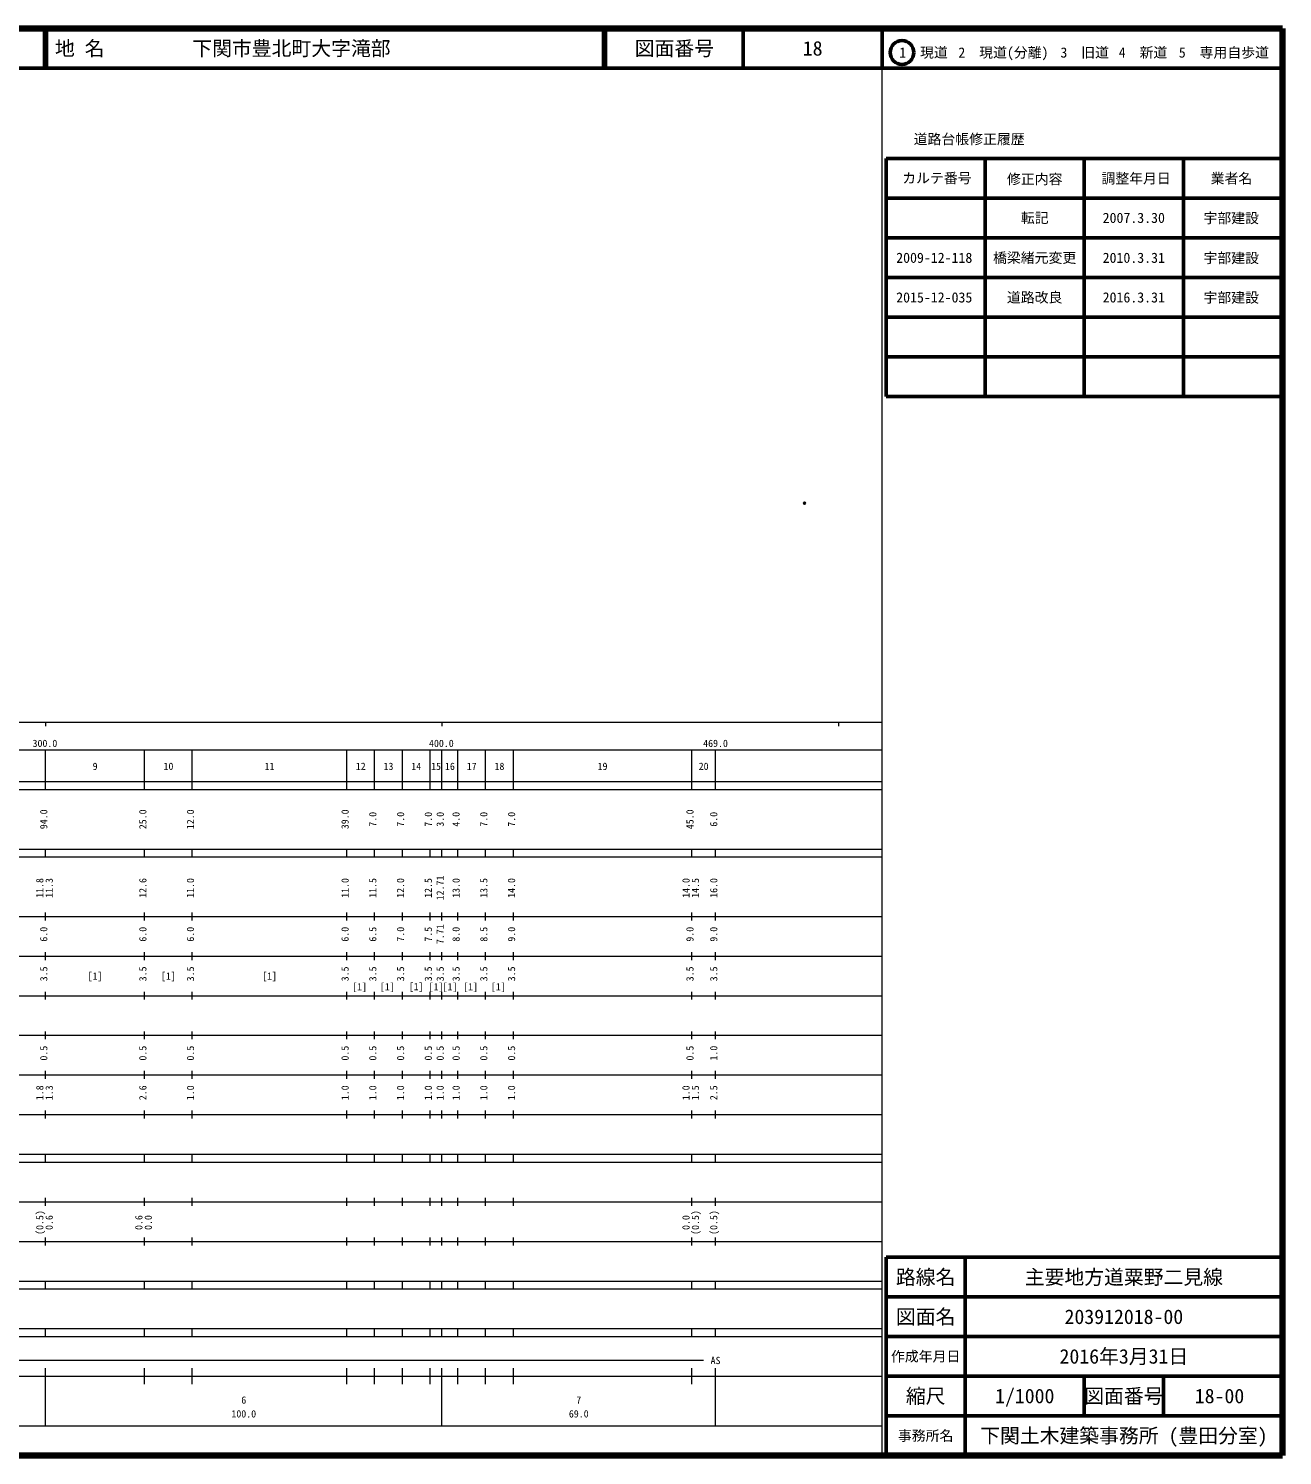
# Model space of a CAD drawing. Units: millimetres, scale not verified. Extents: x 39976 to 679596, y 19988 to 379774.
# Drawn here: x 363496 to 679596, y 19988 to 379774 of the extents above; entities that cross this region are included whole.
import ezdxf
from ezdxf.enums import TextEntityAlignment as Align

# ---------------------------------------------------------------- set-up
doc = ezdxf.new("R2010")
doc.units = ezdxf.units.MM
doc.header["$LTSCALE"] = 999.406
doc.header["$PDMODE"] = 32
doc.header["$PDSIZE"] = 500
for name, color, linetype, lineweight in [('M-BGD-HTXT', 7, 'Continuous', 13), ('M-TTL', 2, 'Continuous', 140), ('M-TTL-FRAM', 2, 'Continuous', 50), ('M-TTL-LINE', 7, 'Continuous', 50)]:
    doc.layers.add(name, color=color, linetype=linetype, lineweight=lineweight)
doc.layers.add('M-OTRS', color=6, linetype='Continuous')
doc.layers.add('M-TTL-TXT', color=7, linetype='Continuous')
doc.styles.add('ＭＳ ゴシック', font='')
doc.styles.get('ＭＳ ゴシック').set_extended_font_data('MS Gothic')

msp = doc.modelspace()

# ---------------------------------------------------------------- linework, layer by layer
at = {"layer": 'M-BGD-HTXT'}
for p, q in [((578656.3, 19988.1), (578656.3, 369780.3)), ((39976.3, 204878.3), (578656.3, 204878.3)), ((367781.5, 204878.3), (367781.5, 203878.9)), ((467722.2, 204878.3), (467722.2, 203878.9)), ((567662.8, 204878.3), (567662.8, 203878.9)), ((567662.8, 204878.3), (567662.8, 203878.9)), ((367781.5, 187888.4), (367781.5, 197882.5)), ((392766.7, 187888.4), (392766.7, 197882.5)), ((404759.6, 187888.4), (404759.6, 197882.5)), ((443736.4, 187888.4), (443736.4, 197882.5)), ((450732.3, 187888.4), (450732.3, 197882.5)), ((457728.1, 187888.4), (457728.1, 197882.5)), ((464723.9, 187888.4), (464723.9, 197882.5)), ((467722.2, 187888.4), (467722.2, 197882.5)), ((471719.8, 187888.4), (471719.8, 197882.5)), ((478715.6, 187888.4), (478715.6, 197882.5)), ((485711.5, 187888.4), (485711.5, 197882.5)), ((530684.8, 187888.4), (530684.8, 197882.5)), ((536681.2, 187888.4), (536681.2, 197882.5)), ((67959.6, 197882.4), (578656.3, 197882.4)), ((39976.3, 189887.2), (578656.3, 189887.2)), ((39976.3, 187888.4), (578656.3, 187888.4)), ((39976.3, 172897.3), (578656.3, 172897.3)), ((367781.5, 170898.5), (367781.5, 172897.3)), ((392766.7, 170898.5), (392766.7, 172897.3)), ((404759.6, 170898.5), (404759.6, 172897.3)), ((443736.4, 170898.5), (443736.4, 172897.3)), ((450732.3, 170898.5), (450732.3, 172897.3)), ((457728.1, 170898.5), (457728.1, 172897.3)), ((464723.9, 170898.5), (464723.9, 172897.3)), ((467722.2, 170898.5), (467722.2, 172897.3)), ((471719.8, 170898.5), (471719.8, 172897.3)), ((478715.6, 170898.5), (478715.6, 172897.3)), ((485711.5, 170898.5), (485711.5, 172897.3)), ((530684.8, 170898.5), (530684.8, 172897.3)), ((536681.2, 170898.5), (536681.2, 172897.3)), ((39976.3, 170898.4), (578656.3, 170898.4)), ((39976.3, 155907.4), (578656.3, 155907.4)), ((367781.5, 154908), (367781.5, 156906.8)), ((392766.7, 154908), (392766.7, 156906.8)), ((404759.6, 154908), (404759.6, 156906.8)), ((443736.4, 154908), (443736.4, 156906.8)), ((450732.3, 154908), (450732.3, 156906.8)), ((457728.1, 154908), (457728.1, 156906.8)), ((464723.9, 154908), (464723.9, 156906.8)), ((467722.2, 154908), (467722.2, 156906.8)), ((471719.8, 154908), (471719.8, 156906.8)), ((478715.6, 154908), (478715.6, 156906.8)), ((485711.5, 154908), (485711.5, 156906.8)), ((530684.8, 154908), (530684.8, 156906.8)), ((536681.2, 154908), (536681.2, 156906.8)), ((45972.7, 145913.3), (578656.3, 145913.3)), ((367781.5, 144913.9), (367781.5, 146912.7)), ((392766.7, 144913.9), (392766.7, 146912.7)), ((404759.6, 144913.9), (404759.6, 146912.7)), ((443736.4, 144913.9), (443736.4, 146912.7)), ((450732.3, 144913.9), (450732.3, 146912.7)), ((457728.1, 144913.9), (457728.1, 146912.7)), ((464723.9, 144913.9), (464723.9, 146912.7)), ((467722.2, 144913.9), (467722.2, 146912.7)), ((471719.8, 144913.9), (471719.8, 146912.7)), ((478715.6, 144913.9), (478715.6, 146912.7)), ((485711.5, 144913.9), (485711.5, 146912.7)), ((530684.8, 144913.9), (530684.8, 146912.7)), ((536681.2, 144913.9), (536681.2, 146912.7)), ((367781.5, 134919.9), (367781.5, 136918.7)), ((392766.7, 134919.9), (392766.7, 136918.7)), ((404759.6, 134919.9), (404759.6, 136918.7)), ((443736.4, 134919.9), (443736.4, 136918.7)), ((450732.3, 134919.9), (450732.3, 136918.7)), ((457728.1, 134919.9), (457728.1, 136918.7)), ((464723.9, 134919.9), (464723.9, 136918.7)), ((467722.2, 134919.9), (467722.2, 136918.7)), ((471719.8, 134919.9), (471719.8, 136918.7)), ((478715.6, 134919.9), (478715.6, 136918.7)), ((485711.5, 134919.9), (485711.5, 136918.7)), ((530684.8, 134919.9), (530684.8, 136918.7)), ((536681.2, 134919.9), (536681.2, 136918.7)), ((51969.1, 135919.2), (578656.3, 135919.2)), ((367781.5, 124925.8), (367781.5, 126924.6)), ((392766.7, 124925.8), (392766.7, 126924.6)), ((404759.6, 124925.8), (404759.6, 126924.6)), ((443736.4, 124925.8), (443736.4, 126924.6)), ((450732.3, 124925.8), (450732.3, 126924.6)), ((457728.1, 124925.8), (457728.1, 126924.6)), ((464723.9, 124925.8), (464723.9, 126924.6)), ((467722.2, 124925.8), (467722.2, 126924.6)), ((471719.8, 124925.8), (471719.8, 126924.6)), ((478715.6, 124925.8), (478715.6, 126924.6)), ((485711.5, 124925.8), (485711.5, 126924.6)), ((530684.8, 124925.8), (530684.8, 126924.6)), ((536681.2, 124925.8), (536681.2, 126924.6)), ((45972.7, 125925.2), (578656.3, 125925.2)), ((51969.1, 115931.1), (578656.3, 115931.1)), ((367781.5, 114931.7), (367781.5, 116930.5)), ((392766.7, 114931.7), (392766.7, 116930.5)), ((404759.6, 114931.7), (404759.6, 116930.5)), ((443736.4, 114931.7), (443736.4, 116930.5)), ((450732.3, 114931.7), (450732.3, 116930.5)), ((457728.1, 114931.7), (457728.1, 116930.5)), ((464723.9, 114931.7), (464723.9, 116930.5)), ((467722.2, 114931.7), (467722.2, 116930.5)), ((471719.8, 114931.7), (471719.8, 116930.5)), ((478715.6, 114931.7), (478715.6, 116930.5)), ((485711.5, 114931.7), (485711.5, 116930.5)), ((530684.8, 114931.7), (530684.8, 116930.5)), ((536681.2, 114931.7), (536681.2, 116930.5)), ((45972.7, 105937), (578656.3, 105937)), ((367781.5, 104937.7), (367781.5, 106936.5)), ((392766.7, 104937.7), (392766.7, 106936.5)), ((404759.6, 104937.7), (404759.6, 106936.5)), ((443736.4, 104937.7), (443736.4, 106936.5)), ((450732.3, 104937.7), (450732.3, 106936.5)), ((457728.1, 104937.7), (457728.1, 106936.5)), ((464723.9, 104937.7), (464723.9, 106936.5)), ((467722.2, 104937.7), (467722.2, 106936.5)), ((471719.8, 104937.7), (471719.8, 106936.5)), ((478715.6, 104937.7), (478715.6, 106936.5)), ((485711.5, 104937.7), (485711.5, 106936.5)), ((530684.8, 104937.7), (530684.8, 106936.5)), ((536681.2, 104937.7), (536681.2, 106936.5)), ((39976.3, 95943), (578656.3, 95943)), ((39976.3, 93944.2), (578656.3, 93944.2)), ((367781.5, 93944.2), (367781.5, 95943)), ((392766.7, 93944.2), (392766.7, 95943)), ((404759.6, 93944.2), (404759.6, 95943)), ((443736.4, 93944.2), (443736.4, 95943)), ((450732.3, 93944.2), (450732.3, 95943)), ((457728.1, 93944.2), (457728.1, 95943)), ((464723.9, 93944.2), (464723.9, 95943)), ((467722.2, 93944.2), (467722.2, 95943)), ((471719.8, 93944.2), (471719.8, 95943)), ((478715.6, 93944.2), (478715.6, 95943)), ((485711.5, 93944.2), (485711.5, 95943)), ((530684.8, 93944.2), (530684.8, 95943)), ((536681.2, 93944.2), (536681.2, 95943)), ((48970.9, 83950.1), (578656.3, 83950.1)), ((367781.5, 82950.7), (367781.5, 84949.5)), ((392766.7, 82950.7), (392766.7, 84949.5)), ((404759.6, 82950.7), (404759.6, 84949.5)), ((443736.4, 82950.7), (443736.4, 84949.5)), ((450732.3, 82950.7), (450732.3, 84949.5)), ((457728.1, 82950.7), (457728.1, 84949.5)), ((464723.9, 82950.7), (464723.9, 84949.5)), ((467722.2, 82950.7), (467722.2, 84949.5)), ((471719.8, 82950.7), (471719.8, 84949.5)), ((478715.6, 82950.7), (478715.6, 84949.5)), ((485711.5, 82950.7), (485711.5, 84949.5)), ((530684.8, 82950.7), (530684.8, 84949.5)), ((536681.2, 82950.7), (536681.2, 84949.5)), ((39976.3, 73956), (578656.3, 73956)), ((367781.5, 72956.7), (367781.5, 74955.5)), ((392766.7, 72956.7), (392766.7, 74955.5)), ((404759.6, 72956.7), (404759.6, 74955.5)), ((443736.4, 72956.7), (443736.4, 74955.5)), ((450732.3, 72956.7), (450732.3, 74955.5)), ((457728.1, 72956.7), (457728.1, 74955.5)), ((464723.9, 72956.7), (464723.9, 74955.5)), ((467722.2, 72956.7), (467722.2, 74955.5)), ((471719.8, 72956.7), (471719.8, 74955.5)), ((478715.6, 72956.7), (478715.6, 74955.5)), ((485711.5, 72956.7), (485711.5, 74955.5)), ((530684.8, 72956.7), (530684.8, 74955.5)), ((536681.2, 72956.7), (536681.2, 74955.5)), ((39976.3, 63962), (578656.3, 63962)), ((39976.3, 61963.2), (578656.3, 61963.2)), ((367781.5, 61963.2), (367781.5, 63962)), ((392766.7, 61963.2), (392766.7, 63962)), ((404759.6, 61963.2), (404759.6, 63962)), ((443736.4, 61963.2), (443736.4, 63962)), ((450732.3, 61963.2), (450732.3, 63962)), ((457728.1, 61963.2), (457728.1, 63962)), ((464723.9, 61963.2), (464723.9, 63962)), ((467722.2, 61963.2), (467722.2, 63962)), ((471719.8, 61963.2), (471719.8, 63962)), ((478715.6, 61963.2), (478715.6, 63962)), ((485711.5, 61963.2), (485711.5, 63962)), ((530684.8, 61963.2), (530684.8, 63962)), ((536681.2, 61963.2), (536681.2, 63962)), ((39976.3, 51969.1), (578656.3, 51969.1)), ((367781.5, 49970.3), (367781.5, 51969.1)), ((392766.7, 49970.3), (392766.7, 51969.1)), ((404759.6, 49970.3), (404759.6, 51969.1)), ((443736.4, 49970.3), (443736.4, 51969.1)), ((450732.3, 49970.3), (450732.3, 51969.1)), ((457728.1, 49970.3), (457728.1, 51969.1)), ((464723.9, 49970.3), (464723.9, 51969.1)), ((467722.2, 49970.3), (467722.2, 51969.1)), ((471719.8, 49970.3), (471719.8, 51969.1)), ((478715.6, 49970.3), (478715.6, 51969.1)), ((485711.5, 49970.3), (485711.5, 51969.1)), ((530684.8, 49970.3), (530684.8, 51969.1)), ((536681.2, 49970.3), (536681.2, 51969.1)), ((39976.3, 49970.3), (578656.3, 49970.3)), ((70957.8, 43973.9), (533683, 43973.9)), ((39976.3, 39976.2), (578656.3, 39976.2)), ((367781.5, 27483.7), (367781.5, 41975.1)), ((392766.7, 37977.4), (392766.7, 41975.1)), ((404759.6, 37977.4), (404759.6, 41975.1)), ((443736.4, 37977.4), (443736.4, 41975.1)), ((450732.3, 37977.4), (450732.3, 41975.1)), ((457728.1, 37977.4), (457728.1, 41975.1)), ((464723.9, 37977.4), (464723.9, 41975.1)), ((467722.2, 27483.7), (467722.2, 41975.1)), ((471719.8, 37977.4), (471719.8, 41975.1)), ((478715.6, 37977.4), (478715.6, 41975.1)), ((485711.5, 37977.4), (485711.5, 41975.1)), ((530684.8, 37977.4), (530684.8, 41975.1)), ((536681.2, 27483.7), (536681.2, 41975.1)), ((67959.6, 27483.7), (578656.3, 27483.7))]:
    msp.add_line(p, q, dxfattribs=at)
at = {"layer": 'M-OTRS'}
msp.add_point((559123, 260083.9), dxfattribs=at)
at = {"layer": 'M-TTL'}
for p, q in [((679596.3, 379774.4), (39976.3, 379774.4)), ((679596.3, 19988.1), (679596.3, 379774.4)), ((39976.3, 19988.1), (679596.3, 19988.1))]:
    msp.add_line(p, q, dxfattribs=at)
at = {"layer": 'M-TTL-FRAM'}
for p, q in [((579655.7, 346990.5), (579655.7, 287026.1)), ((579655.7, 346990.5), (679596.3, 346990.5)), ((579655.7, 287026.1), (679596.3, 287026.1)), ((679596.3, 69958.4), (579655.7, 69958.4)), ((579655.7, 69958.4), (579655.7, 19988.1))]:
    msp.add_line(p, q, dxfattribs=at)
at = {"layer": 'M-TTL-LINE'}
for p, q in [((367531.7, 379774.4), (367531.7, 369780.3)), ((368031.4, 379774.4), (368031.4, 369780.3)), ((508444.5, 379774.4), (508444.5, 369780.3)), ((508944.2, 379774.4), (508944.2, 369780.3)), ((543673.6, 379774.4), (543673.6, 369780.3)), ((578656.3, 379774.4), (578656.3, 369780.3)), ((39976.3, 369780.3), (679596.3, 369780.3)), ((604640.8, 346990.5), (604640.8, 287026.1)), ((629626, 346990.5), (629626, 287026.1)), ((654611.1, 346990.5), (654611.1, 287026.1)), ((579655.7, 336996.4), (679596.3, 336996.4)), ((579655.7, 327002.4), (679596.3, 327002.4)), ((579655.7, 317008.3), (679596.3, 317008.3)), ((579655.7, 307014.2), (679596.3, 307014.2)), ((579655.7, 297020.2), (679596.3, 297020.2)), ((599643.8, 69958.4), (599643.8, 19988.1)), ((679596.3, 59964.4), (579655.7, 59964.4)), ((679596.3, 49970.3), (579655.7, 49970.3)), ((679596.3, 39976.3), (579655.7, 39976.3)), ((629626, 39976.3), (629626, 29982.2)), ((649614.1, 39976.3), (649614.1, 29982.2)), ((679596.3, 29982.2), (579655.7, 29982.2))]:
    msp.add_line(p, q, dxfattribs=at)
msp.add_circle((583684, 373736), 2998.2, dxfattribs=at)

# ---------------------------------------------------------------- texts
at = {"layer": 'M-BGD-HTXT', "style": 'ＭＳ ゴシック'}
for s, p in [('300.0', (367625.9, 198076.9)), ('400.0', (467566.6, 198076.9)), ('469.0', (536681.2, 198077.3)), ('9', (380274.1, 192290.8)), ('10', (398763.1, 192290.8)), ('11', (424248, 192290.8)), ('12', (447234.3, 192290.8)), ('13', (454230.2, 192290.8)), ('14', (461226, 192290.8)), ('15', (466223.1, 192290.8)), ('16', (469721, 192290.8)), ('17', (475217.7, 192290.8)), ('18', (482213.6, 192290.8)), ('19', (508198.1, 192290.8)), ('20', (533683, 192290.8)), ('[1]', (380274.1, 139417.2)), ('[1]', (398763.1, 139417.2)), ('[1]', (424248, 139417.2)), ('[1]', (446934.7, 136687.4)), ('[1]', (453930.6, 136687.4)), ('[1]', (461208.1, 136754.1)), ('[1]', (466234.8, 136687.5)), ('[1]', (469730.1, 136687.5)), ('[1]', (474918.1, 136687.5)), ('[1]', (481914, 136687.5)), ('AS', (536681.2, 42474.8)), ('6', (417751.8, 32503.7)), ('7', (502201.7, 32503.7)), ('100.0', (417751.8, 29015.8)), ('69.0', (502201.7, 29015.8))]:
    msp.add_text(s, height=1832, dxfattribs=at).set_placement(p, align=Align.BOTTOM_CENTER)
for s, p in [('94.0', (368780.9, 180392.8)), ('25.0', (393766.1, 180392.8)), ('12.0', (405759, 180392.8)), ('39.0', (444735.8, 180392.8)), ('7.0', (451731.7, 180392.8)), ('7.0', (458727.5, 180392.8)), ('7.0', (465723.3, 180392.8)), ('3.0', (468721.6, 180392.8)), ('4.0', (472719.2, 180392.8)), ('7.0', (479715, 180392.8)), ('7.0', (486710.9, 180392.8)), ('45.0', (531684.2, 180392.8)), ('6.0', (537680.6, 180392.8)), ('12.71', (468721.6, 163077.1)), ('11.8', (367781.5, 163077.1)), ('11.3', (370150.1, 163077.1)), ('12.6', (393766.1, 163077.1)), ('11.0', (405759, 163077.1)), ('11.0', (444735.8, 163077.1)), ('11.5', (451731.7, 163077.1)), ('12.0', (458727.5, 163077.1)), ('12.5', (465723.3, 163077.1)), ('13.0', (472719.2, 163077.1)), ('13.5', (479715, 163077.1)), ('14.0', (486710.9, 163077.1)), ('14.0', (530684.8, 163077.1)), ('14.5', (533053.4, 163077.1)), ('16.0', (537680.6, 163077.1)), ('6.0', (368780.9, 151410.1)), ('6.0', (393766.1, 151410.1)), ('6.0', (405759, 151410.1)), ('6.0', (444735.8, 151410.1)), ('6.5', (451731.7, 151410.1)), ('7.0', (458727.5, 151410.1)), ('7.5', (465723.3, 151410.1)), ('7.71', (468721.6, 151410.1)), ('8.0', (472719.2, 151410.1)), ('8.5', (479715, 151410.1)), ('9.0', (486710.9, 151410.1)), ('9.0', (531684.2, 151410.1)), ('9.0', (537680.6, 151410.1)), ('3.5', (368780.9, 141416)), ('3.5', (393766.1, 141416)), ('3.5', (405759, 141416)), ('3.5', (444735.8, 141416)), ('3.5', (451731.7, 141416)), ('3.5', (458727.5, 141416)), ('3.5', (465723.3, 141416)), ('3.5', (468721.6, 141416)), ('3.5', (472719.2, 141416)), ('3.5', (479715, 141416)), ('3.5', (486710.9, 141416)), ('3.5', (531684.2, 141416)), ('3.5', (537680.6, 141416)), ('0.5', (368780.9, 121427.9)), ('0.5', (393766.1, 121427.9)), ('0.5', (405759, 121427.9)), ('0.5', (444735.8, 121427.9)), ('0.5', (451731.7, 121427.9)), ('0.5', (458727.5, 121427.9)), ('0.5', (465723.3, 121427.9)), ('0.5', (468721.6, 121427.9)), ('0.5', (472719.2, 121427.9)), ('0.5', (479715, 121427.9)), ('0.5', (486710.9, 121427.9)), ('0.5', (531684.2, 121427.9)), ('1.0', (537680.6, 121427.9)), ('1.8', (367781.5, 111433.8)), ('1.3', (370150.1, 111433.8)), ('2.6', (393766.1, 111433.8)), ('1.0', (405759, 111433.8)), ('1.0', (444735.8, 111433.8)), ('1.0', (451731.7, 111433.8)), ('1.0', (458727.5, 111433.8)), ('1.0', (465723.3, 111433.8)), ('1.0', (468721.6, 111433.8)), ('1.0', (472719.2, 111433.8)), ('1.0', (479715, 111433.8)), ('1.0', (486710.9, 111433.8)), ('1.0', (530684.8, 111433.8)), ('1.5', (533053.4, 111433.8)), ('2.5', (537680.6, 111433.8)), ('(0.5)', (367781.5, 78717.2)), ('0.6', (370150.1, 78717.2)), ('0.6', (392766.7, 78717.2)), ('0.0', (395135.3, 78717.2)), ('0.0', (530684.8, 78717.2)), ('(0.5)', (533053.4, 78717.2)), ('(0.5)', (537680.6, 78717.2))]:
    msp.add_text(s, height=1832, rotation=90, dxfattribs=at).set_placement(p, align=Align.BOTTOM_CENTER)
at = {"layer": 'M-TTL-TXT', "style": 'ＭＳ ゴシック'}
for s, p in [('地 名', (370159.7, 374777.4)), ('下関市豊北町大字滝部', (404783.3, 374777.4))]:
    msp.add_text(s, height=3664, dxfattribs=at).set_placement(p, align=Align.MIDDLE_LEFT)
for s, height, p in [('図面番号', 3664, (526308.9, 374777.4)), ('18', 3664, (561163.2, 374777.4)), ('1\u3000現道', 2564, (589098.2, 373736)), ('2\u3000現道(分離)', 2564, (609256.9, 373736)), ('3\u3000旧道', 2564, (629747.1, 373736)), ('4\u3000新道', 2564, (644441.2, 373736)), ('5\u3000専用自歩道', 2564, (664833.4, 373736)), ('道路台帳修正履歴', 2564, (600611.6, 351904.2)), ('カルテ番号', 2564, (592487.4, 342074)), ('修正内容', 2564, (617142.3, 341819.5)), ('調整年月日', 2564, (642707.1, 341993.5)), ('業者名', 2564, (666738.3, 341993.5)), ('転記', 2564, (617133.4, 332048.2)), ('2007.3.30', 2564, (642118.6, 332048.2)), ('宇部建設', 2564, (666680.8, 331991.3)), ('2009-12-118', 2564, (591819.7, 321978.6)), ('橋梁緒元変更', 2564, (617133.4, 321978.6)), ('2010.3.31', 2564, (642118.6, 321978.6)), ('宇部建設', 2564, (666680.8, 321921.8)), ('2015-12-035', 2564, (591819.7, 311984.6)), ('道路改良', 2564, (617133.4, 311984.6)), ('2016.3.31', 2564, (642118.6, 311984.6)), ('宇部建設', 2564, (666680.8, 311927.7)), ('路線名', 3664, (589649.7, 64961.4)), ('路線名', 3664, (589649.7, 64961.4)), ('主要地方道粟野二見線', 3664, (639620, 64961.4)), ('図面名', 3664, (589649.7, 54967.3)), ('図面名', 3664, (589649.7, 54967.3)), ('203912018-00', 3664, (639620, 54967.3)), ('2016年3月31日', 3664, (639620, 44973.3)), ('作成年月日', 2564, (589649.7, 44973.3)), ('作成年月日', 2564, (589649.7, 44973.3)), ('縮尺', 3664, (589649.7, 34979.2)), ('縮尺', 3664, (589649.7, 34979.2)), ('1/1000', 3664, (614634.9, 34979.2)), ('図面番号', 3664, (639620, 34979.2)), ('図面番号', 3664, (639620, 34979.2)), ('18-00', 3664, (663730.7, 34979.2)), ('事務所名', 2564, (589649.7, 24985.2)), ('事務所名', 2564, (589649.7, 24985.2)), ('下関土木建築事務所 (豊田分室)', 3664, (639620, 24985.2))]:
    msp.add_text(s, height=height, dxfattribs=at).set_placement(p, align=Align.MIDDLE_CENTER)

doc.saveas('drawing.dxf')
